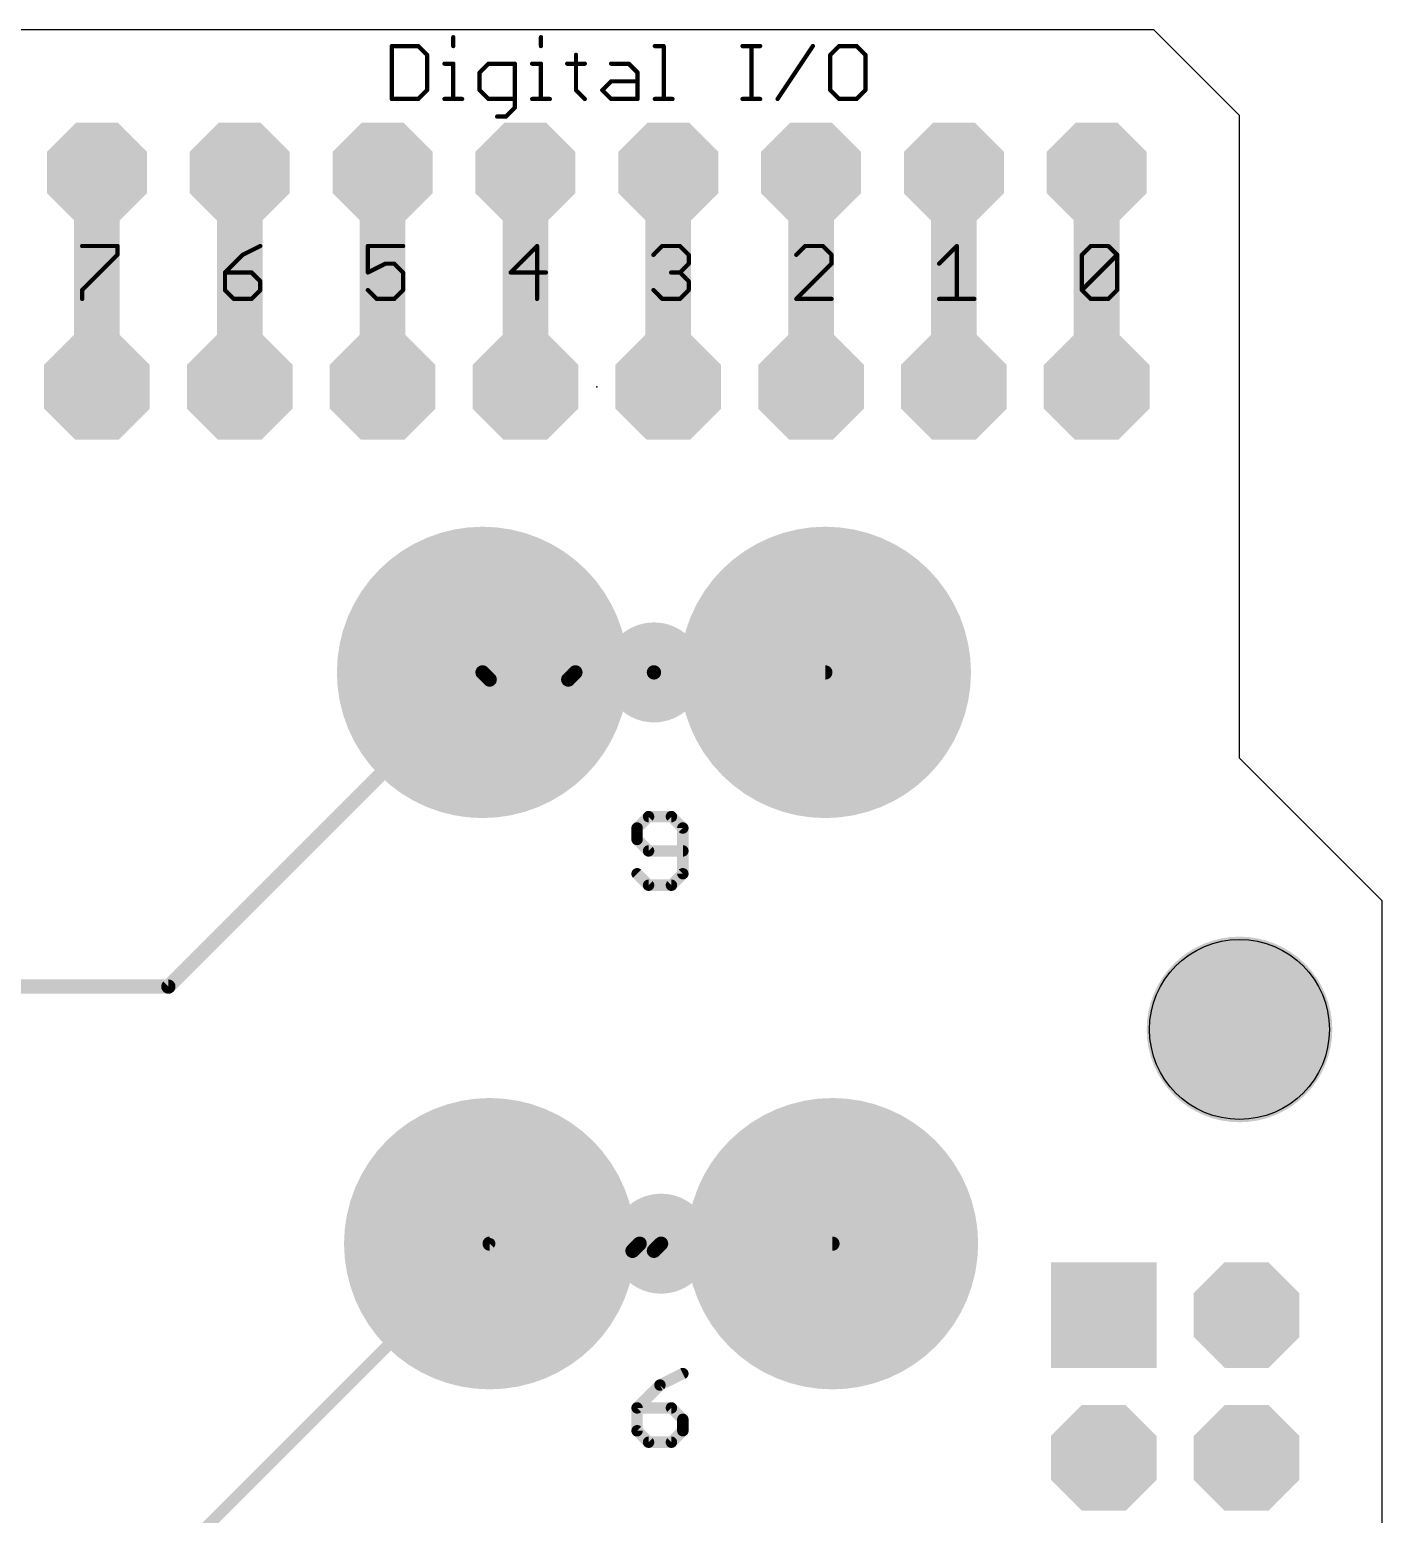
# Model space of a CAD drawing. Extents: x 0 to 68.6, y 0 to 53.3.
# Drawn here: x 44.52 to 68.58, y 26.94 to 53.34 of the extents above; entities that cross this region are included whole.
import ezdxf

# ---------------------------------------------------------------- set-up
doc = ezdxf.new("R2010")
doc.units = 0
for name, color, linetype in [('1', 12, 'CONTINUOUS'), ('17', 110, 'CONTINUOUS'), ('20', 53, 'CONTINUOUS'), ('21', 40, 'CONTINUOUS'), ('23', 53, 'CONTINUOUS'), ('29', 253, 'CONTINUOUS')]:
    doc.layers.add(name, color=color, linetype=linetype)

# ---------------------------------------------------------------- blocks, each defined once
blk = doc.blocks.new('ROUNDP')
at = {"const_width": 0.5}
blk.add_lwpolyline([(0, -0.25, 1), (0, 0.25, 1), (0, -0.25)], format="xyb", dxfattribs=at)
blk = doc.blocks.new('OCTAGONP')
at = {"const_width": 0.5}
blk.add_lwpolyline([(-0.25, -0.1036), (-0.25, 0.1036), (-0.1036, 0.25), (0.1036, 0.25), (0.25, 0.1036), (0.25, -0.1036), (0.1036, -0.25), (-0.1036, -0.25), (-0.25, -0.1036), (-0.25, 0.1036)], dxfattribs=at)
blk = doc.blocks.new('SQUAREP')
blk.add_solid([(-0.5, -0.5), (0.5, -0.5), (-0.5, 0.5), (0.5, 0.5)])

msp = doc.modelspace()

# ---------------------------------------------------------------- linework, layer by layer
at = {"layer": '1'}
for points, const_width in [([(45.72, 46.99), (45.72, 50.8)], 0.8128), ([(48.26, 50.8), (48.26, 46.99)], 0.8128), ([(50.8, 50.8), (50.8, 46.99)], 0.8128), ([(53.34, 46.99), (53.34, 50.8)], 0.8128), ([(55.88, 50.8), (55.88, 46.99)], 0.8128), ([(58.42, 50.8), (58.42, 46.99)], 0.8128), ([(60.96, 50.8), (60.96, 46.99)], 0.8128), ([(63.5, 50.8), (63.5, 46.99)], 0.8128), ([(46.99, 36.322), (52.578, 41.91)], 0.254), ([(52.705, 41.783), (52.578, 41.91)], 0.254), ([(54.229, 41.91), (54.102, 41.783)], 0.254), ([(55.626, 41.91), (54.229, 41.91)], 0.254), ([(55.626, 41.91), (58.674, 41.91)], 0.254), ([(54.102, 41.783), (52.705, 41.783)], 0.254), ([(16.383, 36.322), (46.99, 36.322)], 0.254), ([(46.736, 25.781), (52.705, 31.75)], 0.2032), ([(55.753, 31.75), (52.705, 31.75)], 0.254), ([(55.372, 31.75), (55.245, 31.623)], 0.254), ([(55.245, 31.623), (55.626, 31.623)], 0.254), ([(55.753, 31.75), (55.372, 31.75)], 0.254), ([(55.626, 31.623), (55.753, 31.75)], 0.254), ([(58.801, 31.75), (55.753, 31.75)], 0.254)]:
    msp.add_lwpolyline(points, dxfattribs=dict(at, const_width=const_width))
for points, const_width in [([(45.9232, 50.8, 1), (45.5168, 50.8)], 0.4064), ([(48.4632, 50.8, 1), (48.0568, 50.8)], 0.4064), ([(51.0032, 50.8, 1), (50.5968, 50.8)], 0.4064), ([(53.5432, 50.8, 1), (53.1368, 50.8)], 0.4064), ([(56.0832, 50.8, 1), (55.6768, 50.8)], 0.4064), ([(58.6232, 50.8, 1), (58.2168, 50.8)], 0.4064), ([(61.1632, 50.8, 1), (60.7568, 50.8)], 0.4064), ([(63.7032, 50.8, 1), (63.2968, 50.8)], 0.4064), ([(45.5168, 46.99, 1), (45.9232, 46.99)], 0.4064), ([(48.0568, 46.99, 1), (48.4632, 46.99)], 0.4064), ([(50.5968, 46.99, 1), (51.0032, 46.99)], 0.4064), ([(53.1368, 46.99, 1), (53.5432, 46.99)], 0.4064), ([(55.6768, 46.99, 1), (56.0832, 46.99)], 0.4064), ([(58.2168, 46.99, 1), (58.6232, 46.99)], 0.4064), ([(60.7568, 46.99, 1), (61.1632, 46.99)], 0.4064), ([(63.2968, 46.99, 1), (63.7032, 46.99)], 0.4064), ([(52.6229, 41.9549, 1), (52.5331, 41.8651)], 0.127), ([(52.6229, 41.8651, 1), (52.5331, 41.9549)], 0.127), ([(54.229, 41.9735, 1), (54.229, 41.8465)], 0.127), ([(54.2739, 41.8651, 1), (54.1841, 41.9549)], 0.127), ([(55.626, 41.9735, 1), (55.626, 41.8465)], 0.127), ([(55.626, 41.8465, 1), (55.626, 41.9735)], 0.127), ([(58.674, 41.8465, 1), (58.674, 41.9735)], 0.127), ([(52.705, 41.8465, 1), (52.705, 41.7195)], 0.127), ([(52.6601, 41.7381, 1), (52.7499, 41.8279)], 0.127), ([(54.0571, 41.8279, 1), (54.1469, 41.7381)], 0.127), ([(54.102, 41.7195, 1), (54.102, 41.8465)], 0.127), ([(46.99, 36.2585, 1), (46.99, 36.3855)], 0.127), ([(46.9451, 36.3669, 1), (47.0349, 36.2771)], 0.127), ([(52.705, 31.8135, 1), (52.705, 31.6865)], 0.127), ([(52.7409, 31.7141, 1), (52.6691, 31.7859)], 0.1016), ([(55.245, 31.6865, 1), (55.245, 31.5595)], 0.127), ([(55.2001, 31.6679, 1), (55.2899, 31.5781)], 0.127), ([(55.372, 31.8135, 1), (55.372, 31.6865)], 0.127), ([(55.4169, 31.7051, 1), (55.3271, 31.7949)], 0.127), ([(55.5811, 31.6679, 1), (55.6709, 31.5781)], 0.127), ([(55.626, 31.5595, 1), (55.626, 31.6865)], 0.127), ([(55.753, 31.8135, 1), (55.753, 31.6865)], 0.127), ([(55.7979, 31.7051, 1), (55.7081, 31.7949)], 0.127), ([(55.753, 31.6865, 1), (55.753, 31.8135)], 0.127), ([(55.753, 31.6865, 1), (55.753, 31.8135)], 0.127), ([(58.801, 31.6865, 1), (58.801, 31.8135)], 0.127)]:
    msp.add_lwpolyline(points, format="xyb", dxfattribs=dict(at, const_width=const_width))
at = {"layer": '20'}
for p, q in [((64.516, 53.34), (0, 53.34)), ((66.04, 51.816), (64.516, 53.34)), ((66.04, 40.386), (66.04, 51.816)), ((68.58, 37.846), (66.04, 40.386)), ((68.58, 5.08), (68.58, 37.846))]:
    msp.add_line(p, q, dxfattribs=at)
msp.add_circle((66.04, 35.56), 1.6, dxfattribs=at)
at = {"layer": '21'}
for points, const_width in [([(50.9841, 53.0487, 1), (50.946, 53.0487)], 0.0381), ([(50.9651, 53.0678, 1), (50.9651, 53.0297)], 0.0381), ([(51.4489, 53.0622, 1), (51.4219, 53.0352)], 0.0381), ([(51.4354, 53.0297, 1), (51.4354, 53.0678)], 0.0381), ([(52.0764, 53.2055, 1), (52.0383, 53.2055)], 0.0381), ([(53.6356, 53.2055, 1), (53.5975, 53.2055)], 0.0381), ([(55.6427, 53.0678, 1), (55.6427, 53.0297)], 0.0381), ([(55.8185, 53.0487, 1), (55.7804, 53.0487)], 0.0381), ([(55.7995, 53.0297, 1), (55.7995, 53.0678)], 0.0381), ([(57.2019, 53.0678, 1), (57.2019, 53.0297)], 0.0381), ([(57.3777, 53.0487, 1), (57.3396, 53.0487)], 0.0381), ([(57.5154, 53.0297, 1), (57.5154, 53.0678)], 0.0381), ([(58.4685, 53.0381, 1), (58.4368, 53.0593)], 0.0381), ([(58.9179, 53.0678, 1), (58.9179, 53.0297)], 0.0381), ([(58.9313, 53.0352, 1), (58.9044, 53.0622)], 0.0381), ([(59.2449, 53.0622, 1), (59.2179, 53.0352)], 0.0381), ([(59.2314, 53.0297, 1), (59.2314, 53.0678)], 0.0381), ([(51.6112, 52.8919, 1), (51.5731, 52.8919)], 0.0381), ([(51.5787, 52.8785, 1), (51.6056, 52.9054)], 0.0381), ([(52.0383, 53.0487, 1), (52.0764, 53.0487)], 0.0381), ([(53.5975, 53.0487, 1), (53.6356, 53.0487)], 0.0381), ([(54.2593, 52.8919, 1), (54.2212, 52.8919)], 0.0381), ([(58.7801, 52.8919, 1), (58.742, 52.8919)], 0.0381), ([(58.7476, 52.9054, 1), (58.7746, 52.8785)], 0.0381), ([(59.4072, 52.8919, 1), (59.3691, 52.8919)], 0.0381), ([(59.3747, 52.8785, 1), (59.4016, 52.9054)], 0.0381), ([(51.9006, 52.7542, 1), (51.9006, 52.7161)], 0.0381), ([(52.0764, 52.7352, 1), (52.0383, 52.7352)], 0.0381), ([(52.0574, 52.7161, 1), (52.0574, 52.7542)], 0.0381), ([(52.5433, 52.5784, 1), (52.5052, 52.5784)], 0.0381), ([(52.5108, 52.5919, 1), (52.5378, 52.5649)], 0.0381), ([(52.6811, 52.7542, 1), (52.6811, 52.7161)], 0.0381), ([(52.6945, 52.7217, 1), (52.6676, 52.7486)], 0.0381), ([(53.1704, 52.7352, 1), (53.1323, 52.7352)], 0.0381), ([(53.1514, 52.7161, 1), (53.1514, 52.7542)], 0.0381), ([(53.4598, 52.7542, 1), (53.4598, 52.7161)], 0.0381), ([(53.6356, 52.7352, 1), (53.5975, 52.7352)], 0.0381), ([(53.6166, 52.7161, 1), (53.6166, 52.7542)], 0.0381), ([(54.0835, 52.7542, 1), (54.0835, 52.7161)], 0.0381), ([(54.397, 52.7161, 1), (54.397, 52.7542)], 0.0381), ([(54.8639, 52.7542, 1), (54.8639, 52.7161)], 0.0381), ([(55.1909, 52.7486, 1), (55.164, 52.7217)], 0.0381), ([(55.1775, 52.7161, 1), (55.1775, 52.7542)], 0.0381), ([(55.3533, 52.5784, 1), (55.3152, 52.5784)], 0.0381), ([(55.3208, 52.5649, 1), (55.3477, 52.5919)], 0.0381), ([(51.5731, 52.2649, 1), (51.6112, 52.2649)], 0.0381), ([(51.6056, 52.2514, 1), (51.5787, 52.2783)], 0.0381), ([(52.5378, 52.2783, 1), (52.5108, 52.2514)], 0.0381), ([(52.5052, 52.2649, 1), (52.5433, 52.2649)], 0.0381), ([(54.2537, 52.2783, 1), (54.2268, 52.2514)], 0.0381), ([(54.2212, 52.2649, 1), (54.2593, 52.2649)], 0.0381), ([(54.7206, 52.2783, 1), (54.6937, 52.2514)], 0.0381), ([(54.6937, 52.2783, 1), (54.7206, 52.2514)], 0.0381), ([(54.8639, 52.4407, 1), (54.8639, 52.4026)], 0.0381), ([(54.8774, 52.4082, 1), (54.8505, 52.4351)], 0.0381), ([(55.3342, 52.4026, 1), (55.3342, 52.4407)], 0.0381), ([(58.742, 52.2649, 1), (58.7801, 52.2649)], 0.0381), ([(58.7746, 52.2783, 1), (58.7476, 52.2514)], 0.0381), ([(59.3691, 52.2649, 1), (59.4072, 52.2649)], 0.0381), ([(59.4016, 52.2514, 1), (59.3747, 52.2783)], 0.0381), ([(50.946, 52.1081, 1), (50.9841, 52.1081)], 0.0381), ([(50.9651, 52.1272, 1), (50.9651, 52.0891)], 0.0381), ([(51.4219, 52.1216, 1), (51.4489, 52.0946)], 0.0381), ([(51.4354, 52.0891, 1), (51.4354, 52.1272)], 0.0381), ([(51.9006, 52.1272, 1), (51.9006, 52.0891)], 0.0381), ([(52.0383, 52.1081, 1), (52.0764, 52.1081)], 0.0381), ([(52.2142, 52.0891, 1), (52.2142, 52.1272)], 0.0381), ([(52.6811, 52.1272, 1), (52.6811, 52.0891)], 0.0381), ([(52.6676, 52.0946, 1), (52.6945, 52.1216)], 0.0381), ([(53.1514, 52.0891, 1), (53.1514, 52.1272)], 0.0381), ([(53.4598, 52.1272, 1), (53.4598, 52.0891)], 0.0381), ([(53.5975, 52.1081, 1), (53.6356, 52.1081)], 0.0381), ([(53.7734, 52.0891, 1), (53.7734, 52.1272)], 0.0381), ([(54.3836, 52.0946, 1), (54.4105, 52.1216)], 0.0381), ([(54.8639, 52.1272, 1), (54.8639, 52.0891)], 0.0381), ([(54.8505, 52.0946, 1), (54.8774, 52.1216)], 0.0381), ([(55.3152, 52.1081, 1), (55.3533, 52.1081)], 0.0381), ([(55.3342, 52.0891, 1), (55.3342, 52.1272)], 0.0381), ([(55.6427, 52.1272, 1), (55.6427, 52.0891)], 0.0381), ([(55.7804, 52.1081, 1), (55.8185, 52.1081)], 0.0381), ([(55.9562, 52.0891, 1), (55.9562, 52.1272)], 0.0381), ([(57.2019, 52.1272, 1), (57.2019, 52.0891)], 0.0381), ([(57.3396, 52.1081, 1), (57.3777, 52.1081)], 0.0381), ([(57.5154, 52.0891, 1), (57.5154, 52.1272)], 0.0381), ([(57.8097, 52.1187, 1), (57.8414, 52.0975)], 0.0381), ([(58.9179, 52.1272, 1), (58.9179, 52.0891)], 0.0381), ([(58.9044, 52.0946, 1), (58.9313, 52.1216)], 0.0381), ([(59.2179, 52.1216, 1), (59.2449, 52.0946)], 0.0381), ([(59.2314, 52.0891, 1), (59.2314, 52.1272)], 0.0381), ([(52.8378, 51.8136, 1), (52.8378, 51.7755)], 0.0381), ([(52.9811, 51.808, 1), (53.0081, 51.7811)], 0.0381), ([(52.9946, 51.7755, 1), (52.9946, 51.8136)], 0.0381), ([(53.1323, 51.9513, 1), (53.1704, 51.9513)], 0.0381), ([(53.1648, 51.9379, 1), (53.1379, 51.9648)], 0.0381), ([(45.4576, 49.5118, 1), (45.4576, 49.4737)], 0.0381), ([(46.1037, 49.4927, 1), (46.0656, 49.4927)], 0.0381), ([(46.0981, 49.3225, 1), (46.0712, 49.3494)], 0.0381), ([(46.0847, 49.4737, 1), (46.0847, 49.5118)], 0.0381), ([(48.3246, 49.3225, 1), (48.2976, 49.3494)], 0.0381), ([(48.6332, 49.4757, 1), (48.6161, 49.5097)], 0.0381), ([(50.5376, 49.5118, 1), (50.5376, 49.4737)], 0.0381), ([(50.5566, 49.4927, 1), (50.5185, 49.4927)], 0.0381), ([(51.1647, 49.4737, 1), (51.1647, 49.5118)], 0.0381), ([(53.5669, 49.4927, 1), (53.5288, 49.4927)], 0.0381), ([(53.5614, 49.4792, 1), (53.5344, 49.5062)], 0.0381), ([(55.7743, 49.5118, 1), (55.7743, 49.4737)], 0.0381), ([(55.7878, 49.4792, 1), (55.7609, 49.5062)], 0.0381), ([(56.1014, 49.5062, 1), (56.0744, 49.4792)], 0.0381), ([(56.0879, 49.4737, 1), (56.0879, 49.5118)], 0.0381), ([(56.2637, 49.3359, 1), (56.2256, 49.3359)], 0.0381), ([(58.3143, 49.5118, 1), (58.3143, 49.4737)], 0.0381), ([(58.3278, 49.4792, 1), (58.3009, 49.5062)], 0.0381), ([(58.6414, 49.5062, 1), (58.6144, 49.4792)], 0.0381), ([(58.6279, 49.4737, 1), (58.6279, 49.5118)], 0.0381), ([(58.8037, 49.3359, 1), (58.7656, 49.3359)], 0.0381), ([(61.0302, 49.4927, 1), (60.9921, 49.4927)], 0.0381), ([(61.0246, 49.4792, 1), (60.9976, 49.5062)], 0.0381), ([(63.2566, 49.3359, 1), (63.2185, 49.3359)], 0.0381), ([(63.3943, 49.5118, 1), (63.3943, 49.4737)], 0.0381), ([(63.4078, 49.4792, 1), (63.3809, 49.5062)], 0.0381), ([(63.7214, 49.5062, 1), (63.6944, 49.4792)], 0.0381), ([(63.7079, 49.4737, 1), (63.7079, 49.5118)], 0.0381), ([(63.8837, 49.3359, 1), (63.8456, 49.3359)], 0.0381), ([(63.8781, 49.3225, 1), (63.8512, 49.3494)], 0.0381), ([(46.0656, 49.3359, 1), (46.1037, 49.3359)], 0.0381), ([(48.3026, 49.353, 1), (48.3196, 49.3189)], 0.0381), ([(50.8511, 49.1982, 1), (50.8511, 49.1601)], 0.0381), ([(50.8596, 49.1621, 1), (50.8426, 49.1962)], 0.0381), ([(51.0214, 49.1926, 1), (50.9944, 49.1657)], 0.0381), ([(51.0079, 49.1601, 1), (51.0079, 49.1982)], 0.0381), ([(55.6041, 49.3494, 1), (55.6311, 49.3225)], 0.0381), ([(56.2256, 49.1792, 1), (56.2637, 49.1792)], 0.0381), ([(56.2312, 49.3225, 1), (56.2581, 49.3494)], 0.0381), ([(56.2581, 49.1657, 1), (56.2312, 49.1926)], 0.0381), ([(58.1441, 49.3494, 1), (58.1711, 49.3225)], 0.0381), ([(58.7656, 49.1792, 1), (58.8037, 49.1792)], 0.0381), ([(58.7712, 49.3225, 1), (58.7981, 49.3494)], 0.0381), ([(58.7981, 49.1657, 1), (58.7712, 49.1926)], 0.0381), ([(60.6841, 49.1926, 1), (60.7111, 49.1657)], 0.0381), ([(63.2241, 49.3494, 1), (63.2511, 49.3225)], 0.0381), ([(63.8512, 49.3225, 1), (63.8781, 49.3494)], 0.0381), ([(48.0166, 49.0224, 1), (47.9785, 49.0224)], 0.0381), ([(47.9976, 49.0415, 1), (47.9976, 49.0034)], 0.0381), ([(47.9841, 49.0359, 1), (48.0111, 49.0089)], 0.0381), ([(48.4814, 49.0359, 1), (48.4544, 49.0089)], 0.0381), ([(48.4679, 49.0034, 1), (48.4679, 49.0415)], 0.0381), ([(48.6437, 48.8656, 1), (48.6056, 48.8656)], 0.0381), ([(48.6112, 48.8522, 1), (48.6381, 48.8791)], 0.0381), ([(50.5291, 49.0394, 1), (50.5461, 49.0054)], 0.0381), ([(50.5185, 49.0224, 1), (50.5566, 49.0224)], 0.0381), ([(51.1837, 49.0224, 1), (51.1456, 49.0224)], 0.0381), ([(51.1512, 49.0089, 1), (51.1781, 49.0359)], 0.0381), ([(53.0776, 49.0415, 1), (53.0776, 49.0034)], 0.0381), ([(53.0641, 49.0359, 1), (53.0911, 49.0089)], 0.0381), ([(53.7047, 49.0034, 1), (53.7047, 49.0415)], 0.0381), ([(55.9311, 49.0415, 1), (55.9311, 49.0034)], 0.0381), ([(56.1014, 49.0359, 1), (56.0744, 49.0089)], 0.0381), ([(56.0744, 49.0359, 1), (56.1014, 49.0089)], 0.0381), ([(56.0879, 49.0034, 1), (56.0879, 49.0415)], 0.0381), ([(56.2637, 48.8656, 1), (56.2256, 48.8656)], 0.0381), ([(56.2312, 48.8522, 1), (56.2581, 48.8791)], 0.0381), ([(45.4766, 48.7089, 1), (45.4385, 48.7089)], 0.0381), ([(45.4441, 48.7223, 1), (45.4711, 48.6954)], 0.0381), ([(47.9785, 48.7089, 1), (48.0166, 48.7089)], 0.0381), ([(48.0111, 48.7223, 1), (47.9841, 48.6954)], 0.0381), ([(48.1543, 48.5712, 1), (48.1543, 48.5331)], 0.0381), ([(48.1409, 48.5386, 1), (48.1678, 48.5656)], 0.0381), ([(48.4544, 48.5656, 1), (48.4814, 48.5386)], 0.0381), ([(48.4679, 48.5331, 1), (48.4679, 48.5712)], 0.0381), ([(48.6056, 48.7089, 1), (48.6437, 48.7089)], 0.0381), ([(48.6381, 48.6954, 1), (48.6112, 48.7223)], 0.0381), ([(50.5511, 48.7223, 1), (50.5241, 48.6954)], 0.0381), ([(50.6943, 48.5712, 1), (50.6943, 48.5331)], 0.0381), ([(50.6809, 48.5386, 1), (50.7078, 48.5656)], 0.0381), ([(50.9944, 48.5656, 1), (51.0214, 48.5386)], 0.0381), ([(51.0079, 48.5331, 1), (51.0079, 48.5712)], 0.0381), ([(51.1456, 48.7089, 1), (51.1837, 48.7089)], 0.0381), ([(51.1781, 48.6954, 1), (51.1512, 48.7223)], 0.0381), ([(55.6311, 48.7223, 1), (55.6041, 48.6954)], 0.0381), ([(55.7743, 48.5712, 1), (55.7743, 48.5331)], 0.0381), ([(55.7609, 48.5386, 1), (55.7878, 48.5656)], 0.0381), ([(56.0744, 48.5656, 1), (56.1014, 48.5386)], 0.0381), ([(56.0879, 48.5331, 1), (56.0879, 48.5712)], 0.0381), ([(56.2256, 48.7089, 1), (56.2637, 48.7089)], 0.0381), ([(56.2581, 48.6954, 1), (56.2312, 48.7223)], 0.0381), ([(58.1576, 48.5712, 1), (58.1576, 48.5331)], 0.0381), ([(58.1441, 48.5656, 1), (58.1711, 48.5386)], 0.0381), ([(58.7847, 48.5331, 1), (58.7847, 48.5712)], 0.0381), ([(60.6976, 48.5712, 1), (60.6976, 48.5331)], 0.0381), ([(61.3247, 48.5331, 1), (61.3247, 48.5712)], 0.0381), ([(63.2185, 48.7089, 1), (63.2566, 48.7089)], 0.0381), ([(63.2511, 48.7223, 1), (63.2241, 48.6954)], 0.0381), ([(63.2241, 48.7223, 1), (63.2511, 48.6954)], 0.0381), ([(63.3943, 48.5712, 1), (63.3943, 48.5331)], 0.0381), ([(63.3809, 48.5386, 1), (63.4078, 48.5656)], 0.0381), ([(63.6944, 48.5656, 1), (63.7214, 48.5386)], 0.0381), ([(63.7079, 48.5331, 1), (63.7079, 48.5712)], 0.0381), ([(63.8456, 48.7089, 1), (63.8837, 48.7089)], 0.0381), ([(63.8781, 48.6954, 1), (63.8512, 48.7223)], 0.0381), ([(45.4385, 48.5521, 1), (45.4766, 48.5521)], 0.0381), ([(53.5288, 48.5521, 1), (53.5669, 48.5521)], 0.0381), ([(60.9921, 48.5521, 1), (61.0302, 48.5521)], 0.0381), ([(55.5301, 39.3964, 1), (55.5301, 39.2948)], 0.1016), ([(55.566, 39.3097, 1), (55.4942, 39.3816)], 0.1016), ([(55.9728, 39.3816, 1), (55.9009, 39.3097)], 0.1016), ([(55.9369, 39.2948, 1), (55.9369, 39.3964)], 0.1016), ([(55.3775, 39.1423, 1), (55.2759, 39.1423)], 0.1016), ([(55.2908, 39.1782, 1), (55.3627, 39.1063)], 0.1016), ([(56.191, 39.1423, 1), (56.0894, 39.1423)], 0.1016), ([(56.1043, 39.1063, 1), (56.1762, 39.1782)], 0.1016), ([(55.3627, 38.9748, 1), (55.2908, 38.903)], 0.1016), ([(55.2759, 38.9389, 1), (55.3775, 38.9389)], 0.1016), ([(55.5301, 38.7863, 1), (55.5301, 38.6847)], 0.1016), ([(55.4942, 38.6996, 1), (55.566, 38.7714)], 0.1016), ([(56.1402, 38.6847, 1), (56.1402, 38.7863)], 0.1016), ([(55.3627, 38.3647, 1), (55.2908, 38.2929)], 0.1016), ([(56.0894, 38.3288, 1), (56.191, 38.3288)], 0.1016), ([(56.1762, 38.2929, 1), (56.1043, 38.3647)], 0.1016), ([(55.5301, 38.1762, 1), (55.5301, 38.0746)], 0.1016), ([(55.4942, 38.0895, 1), (55.566, 38.1613)], 0.1016), ([(55.9009, 38.1613, 1), (55.9728, 38.0895)], 0.1016), ([(55.9369, 38.0746, 1), (55.9369, 38.1762)], 0.1016), ([(55.7108, 29.2817, 1), (55.7562, 29.1908)], 0.1016), ([(55.7694, 29.2003, 1), (55.6976, 29.2722)], 0.1016), ([(56.1629, 29.3942, 1), (56.1175, 29.4851)], 0.1016), ([(55.3775, 28.8295, 1), (55.2759, 28.8295)], 0.1016), ([(55.3267, 28.8803, 1), (55.3267, 28.7787)], 0.1016), ([(55.2908, 28.8654, 1), (55.3627, 28.7936)], 0.1016), ([(55.9728, 28.8654, 1), (55.9009, 28.7936)], 0.1016), ([(55.9369, 28.7787, 1), (55.9369, 28.8803)], 0.1016), ([(55.3627, 28.4587, 1), (55.2908, 28.3869)], 0.1016), ([(56.191, 28.6261, 1), (56.0894, 28.6261)], 0.1016), ([(56.1043, 28.5902, 1), (56.1762, 28.6621)], 0.1016), ([(56.1762, 28.3869, 1), (56.1043, 28.4587)], 0.1016), ([(55.2759, 28.4228, 1), (55.3775, 28.4228)], 0.1016), ([(55.5301, 28.2702, 1), (55.5301, 28.1686)], 0.1016), ([(55.4942, 28.1835, 1), (55.566, 28.2553)], 0.1016), ([(55.9009, 28.2553, 1), (55.9728, 28.1835)], 0.1016), ([(55.9369, 28.1686, 1), (55.9369, 28.2702)], 0.1016), ([(56.0894, 28.4228, 1), (56.191, 28.4228)], 0.1016)]:
    msp.add_lwpolyline(points, format="xyb", dxfattribs=dict(at, const_width=const_width))
for points, const_width in [([(50.9651, 53.0487), (50.9651, 52.1081)], 0.0762), ([(51.4354, 53.0487), (50.9651, 53.0487)], 0.0762), ([(51.5922, 52.8919), (51.4354, 53.0487)], 0.0762), ([(52.0574, 53.2055), (52.0574, 53.0487)], 0.0762), ([(53.6166, 53.2055), (53.6166, 53.0487)], 0.0762), ([(55.6427, 53.0487), (55.7995, 53.0487)], 0.0762), ([(55.7995, 53.0487), (55.7995, 52.1081)], 0.0762), ([(57.2019, 53.0487), (57.5154, 53.0487)], 0.0762), ([(57.3587, 52.1081), (57.3587, 53.0487)], 0.0762), ([(57.8256, 52.1081), (58.4526, 53.0487)], 0.0762), ([(58.9179, 53.0487), (58.7611, 52.8919)], 0.0762), ([(59.2314, 53.0487), (58.9179, 53.0487)], 0.0762), ([(59.3882, 52.8919), (59.2314, 53.0487)], 0.0762), ([(51.5922, 52.2649), (51.5922, 52.8919)], 0.0762), ([(54.2403, 52.8919), (54.2403, 52.2649)], 0.0762), ([(58.7611, 52.8919), (58.7611, 52.2649)], 0.0762), ([(59.3882, 52.2649), (59.3882, 52.8919)], 0.0762), ([(51.9006, 52.7352), (52.0574, 52.7352)], 0.0762), ([(52.0574, 52.7352), (52.0574, 52.1081)], 0.0762), ([(52.6811, 52.7352), (52.5243, 52.5784)], 0.0762), ([(52.5243, 52.5784), (52.5243, 52.2649)], 0.0762), ([(53.1514, 52.7352), (52.6811, 52.7352)], 0.0762), ([(53.1514, 51.9513), (53.1514, 52.7352)], 0.0762), ([(53.4598, 52.7352), (53.6166, 52.7352)], 0.0762), ([(53.6166, 52.7352), (53.6166, 52.1081)], 0.0762), ([(54.0835, 52.7352), (54.397, 52.7352)], 0.0762), ([(54.8639, 52.7352), (55.1775, 52.7352)], 0.0762), ([(55.1775, 52.7352), (55.3342, 52.5784)], 0.0762), ([(55.3342, 52.5784), (55.3342, 52.1081)], 0.0762), ([(51.4354, 52.1081), (51.5922, 52.2649)], 0.0762), ([(52.5243, 52.2649), (52.6811, 52.1081)], 0.0762), ([(54.2403, 52.2649), (54.397, 52.1081)], 0.0762), ([(54.7072, 52.2649), (54.8639, 52.4216)], 0.0762), ([(54.8639, 52.1081), (54.7072, 52.2649)], 0.0762), ([(54.8639, 52.4216), (55.3342, 52.4216)], 0.0762), ([(58.7611, 52.2649), (58.9179, 52.1081)], 0.0762), ([(59.2314, 52.1081), (59.3882, 52.2649)], 0.0762), ([(50.9651, 52.1081), (51.4354, 52.1081)], 0.0762), ([(51.9006, 52.1081), (52.2142, 52.1081)], 0.0762), ([(52.6811, 52.1081), (53.1514, 52.1081)], 0.0762), ([(53.4598, 52.1081), (53.7734, 52.1081)], 0.0762), ([(55.3342, 52.1081), (54.8639, 52.1081)], 0.0762), ([(55.6427, 52.1081), (55.9562, 52.1081)], 0.0762), ([(57.2019, 52.1081), (57.5154, 52.1081)], 0.0762), ([(58.9179, 52.1081), (59.2314, 52.1081)], 0.0762), ([(52.8378, 51.7946), (52.9946, 51.7946)], 0.0762), ([(52.9946, 51.7946), (53.1514, 51.9513)], 0.0762), ([(45.4576, 49.4927), (46.0847, 49.4927)], 0.0762), ([(46.0847, 49.3359), (45.4576, 48.7089)], 0.0762), ([(46.0847, 49.4927), (46.0847, 49.3359)], 0.0762), ([(48.3111, 49.3359), (47.9976, 49.0224)], 0.0762), ([(48.6247, 49.4927), (48.3111, 49.3359)], 0.0762), ([(51.1647, 49.4927), (50.5376, 49.4927)], 0.0762), ([(50.5376, 49.4927), (50.5376, 49.0224)], 0.0762), ([(53.5479, 49.4927), (53.0776, 49.0224)], 0.0762), ([(53.5479, 48.5521), (53.5479, 49.4927)], 0.0762), ([(55.6176, 49.3359), (55.7743, 49.4927)], 0.0762), ([(55.7743, 49.4927), (56.0879, 49.4927)], 0.0762), ([(56.0879, 49.4927), (56.2447, 49.3359)], 0.0762), ([(56.2447, 49.3359), (56.2447, 49.1792)], 0.0762), ([(58.3143, 49.4927), (58.1576, 49.3359)], 0.0762), ([(58.6279, 49.4927), (58.3143, 49.4927)], 0.0762), ([(58.7847, 49.3359), (58.6279, 49.4927)], 0.0762), ([(58.7847, 49.1792), (58.7847, 49.3359)], 0.0762), ([(60.6976, 49.1792), (61.0111, 49.4927)], 0.0762), ([(61.0111, 49.4927), (61.0111, 48.5521)], 0.0762), ([(63.2376, 49.3359), (63.3943, 49.4927)], 0.0762), ([(63.2376, 48.7089), (63.2376, 49.3359)], 0.0762), ([(63.2376, 48.7089), (63.8647, 49.3359)], 0.0762), ([(63.3943, 49.4927), (63.7079, 49.4927)], 0.0762), ([(63.7079, 49.4927), (63.8647, 49.3359)], 0.0762), ([(63.8647, 49.3359), (63.8647, 48.7089)], 0.0762), ([(50.5376, 49.0224), (50.8511, 49.1792)], 0.0762), ([(50.8511, 49.1792), (51.0079, 49.1792)], 0.0762), ([(51.0079, 49.1792), (51.1647, 49.0224)], 0.0762), ([(56.2447, 49.1792), (56.0879, 49.0224)], 0.0762), ([(58.1576, 48.5521), (58.7847, 49.1792)], 0.0762), ([(47.9976, 49.0224), (47.9976, 48.7089)], 0.0762), ([(48.4679, 49.0224), (47.9976, 49.0224)], 0.0762), ([(48.6247, 48.8656), (48.4679, 49.0224)], 0.0762), ([(48.6247, 48.7089), (48.6247, 48.8656)], 0.0762), ([(51.1647, 49.0224), (51.1647, 48.7089)], 0.0762), ([(53.0776, 49.0224), (53.7047, 49.0224)], 0.0762), ([(56.0879, 49.0224), (55.9311, 49.0224)], 0.0762), ([(56.0879, 49.0224), (56.2447, 48.8656)], 0.0762), ([(56.2447, 48.8656), (56.2447, 48.7089)], 0.0762), ([(45.4576, 48.7089), (45.4576, 48.5521)], 0.0762), ([(47.9976, 48.7089), (48.1543, 48.5521)], 0.0762), ([(48.1543, 48.5521), (48.4679, 48.5521)], 0.0762), ([(48.4679, 48.5521), (48.6247, 48.7089)], 0.0762), ([(50.6943, 48.5521), (50.5376, 48.7089)], 0.0762), ([(51.0079, 48.5521), (50.6943, 48.5521)], 0.0762), ([(51.1647, 48.7089), (51.0079, 48.5521)], 0.0762), ([(55.7743, 48.5521), (55.6176, 48.7089)], 0.0762), ([(56.0879, 48.5521), (55.7743, 48.5521)], 0.0762), ([(56.2447, 48.7089), (56.0879, 48.5521)], 0.0762), ([(58.7847, 48.5521), (58.1576, 48.5521)], 0.0762), ([(60.6976, 48.5521), (61.3247, 48.5521)], 0.0762), ([(63.3943, 48.5521), (63.2376, 48.7089)], 0.0762), ([(63.7079, 48.5521), (63.3943, 48.5521)], 0.0762), ([(63.8647, 48.7089), (63.7079, 48.5521)], 0.0762), ([(55.5301, 39.3456), (55.3267, 39.1423)], 0.2032), ([(55.9369, 39.3456), (55.5301, 39.3456)], 0.2032), ([(56.1402, 39.1423), (55.9369, 39.3456)], 0.2032), ([(55.3267, 39.1423), (55.3267, 38.9389)], 0.2032), ([(56.1402, 38.3288), (56.1402, 39.1423)], 0.2032), ([(55.3267, 38.9389), (55.5301, 38.7355)], 0.2032), ([(55.5301, 38.7355), (56.1402, 38.7355)], 0.2032), ([(55.3267, 38.3288), (55.5301, 38.1254)], 0.2032), ([(55.9369, 38.1254), (56.1402, 38.3288)], 0.2032), ([(55.5301, 38.1254), (55.9369, 38.1254)], 0.2032), ([(55.7335, 29.2363), (55.3267, 28.8295)], 0.2032), ([(56.1402, 29.4396), (55.7335, 29.2363)], 0.2032), ([(55.3267, 28.8295), (55.3267, 28.4228)], 0.2032), ([(55.9369, 28.8295), (55.3267, 28.8295)], 0.2032), ([(56.1402, 28.6261), (55.9369, 28.8295)], 0.2032), ([(55.3267, 28.4228), (55.5301, 28.2194)], 0.2032), ([(55.9369, 28.2194), (56.1402, 28.4228)], 0.2032), ([(56.1402, 28.4228), (56.1402, 28.6261)], 0.2032), ([(55.5301, 28.2194), (55.9369, 28.2194)], 0.2032)]:
    msp.add_lwpolyline(points, dxfattribs=dict(at, const_width=const_width))
at = {"layer": '23'}
for p in [(54.61, 46.99), (55.626, 41.91), (55.626, 41.91), (55.753, 31.75), (55.753, 31.75)]:
    msp.add_point(p, dxfattribs=at)
at = {"layer": '29', "const_width": 1.6508}
msp.add_lwpolyline([(66.04, 34.7346, 1), (66.04, 36.3854, 1), (66.04, 34.7346)], format="xyb", dxfattribs=at)

# ---------------------------------------------------------------- block references
at = {"layer": '17'}
for name, p, xscale, yscale in [('OCTAGONP', (45.72, 50.8), 1.6764, 1.6764), ('OCTAGONP', (45.72, 50.8), 1.6764, 1.6764), ('OCTAGONP', (48.26, 50.8), 1.6764, 1.6764), ('OCTAGONP', (48.26, 50.8), 1.6764, 1.6764), ('OCTAGONP', (50.8, 50.8), 1.6764, 1.6764), ('OCTAGONP', (50.8, 50.8), 1.6764, 1.6764), ('OCTAGONP', (53.34, 50.8), 1.6764, 1.6764), ('OCTAGONP', (53.34, 50.8), 1.6764, 1.6764), ('OCTAGONP', (55.88, 50.8), 1.6764, 1.6764), ('OCTAGONP', (55.88, 50.8), 1.6764, 1.6764), ('OCTAGONP', (58.42, 50.8), 1.6764, 1.6764), ('OCTAGONP', (58.42, 50.8), 1.6764, 1.6764), ('OCTAGONP', (60.96, 50.8), 1.6764, 1.6764), ('OCTAGONP', (60.96, 50.8), 1.6764, 1.6764), ('OCTAGONP', (63.5, 50.8), 1.6764, 1.6764), ('OCTAGONP', (63.5, 50.8), 1.6764, 1.6764), ('SQUAREP', (63.627, 30.48), 1.778, 1.778), ('SQUAREP', (63.627, 30.48), 1.778, 1.778), ('OCTAGONP', (66.167, 30.48), 1.778, 1.778), ('OCTAGONP', (66.167, 30.48), 1.778, 1.778), ('OCTAGONP', (63.627, 27.94), 1.778, 1.778), ('OCTAGONP', (63.627, 27.94), 1.778, 1.778), ('OCTAGONP', (66.167, 27.94), 1.778, 1.778), ('OCTAGONP', (66.167, 27.94), 1.778, 1.778)]:
    msp.add_blockref(name, p, dxfattribs=dict(at, xscale=xscale, yscale=yscale))
for name, p, xscale, yscale, rotation in [('OCTAGONP', (45.72, 46.99), 1.778, 1.778, 90), ('OCTAGONP', (45.72, 46.99), 1.778, 1.778, 90), ('OCTAGONP', (48.26, 46.99), 1.778, 1.778, 90), ('OCTAGONP', (48.26, 46.99), 1.778, 1.778, 90), ('OCTAGONP', (50.8, 46.99), 1.778, 1.778, 90), ('OCTAGONP', (50.8, 46.99), 1.778, 1.778, 90), ('OCTAGONP', (53.34, 46.99), 1.778, 1.778, 90), ('OCTAGONP', (53.34, 46.99), 1.778, 1.778, 90), ('OCTAGONP', (55.88, 46.99), 1.778, 1.778, 90), ('OCTAGONP', (55.88, 46.99), 1.778, 1.778, 90), ('OCTAGONP', (58.42, 46.99), 1.778, 1.778, 90), ('OCTAGONP', (58.42, 46.99), 1.778, 1.778, 90), ('OCTAGONP', (60.96, 46.99), 1.778, 1.778, 90), ('OCTAGONP', (60.96, 46.99), 1.778, 1.778, 90), ('OCTAGONP', (63.5, 46.99), 1.778, 1.778, 90), ('OCTAGONP', (63.5, 46.99), 1.778, 1.778, 90), ('ROUNDP', (52.578, 41.91), 5.08, 5.08, 90), ('ROUNDP', (52.578, 41.91), 5.08, 5.08, 90), ('ROUNDP', (58.674, 41.91), 5.08, 5.08, 90), ('ROUNDP', (58.674, 41.91), 5.08, 5.08, 90), ('ROUNDP', (55.626, 41.91), 1.6764, 1.6764, 180), ('ROUNDP', (55.626, 41.91), 1.6764, 1.6764, 180), ('ROUNDP', (52.705, 31.75), 5.08, 5.08, 90), ('ROUNDP', (52.705, 31.75), 5.08, 5.08, 90), ('ROUNDP', (58.801, 31.75), 5.08, 5.08, 90), ('ROUNDP', (58.801, 31.75), 5.08, 5.08, 90), ('ROUNDP', (55.753, 31.75), 1.6764, 1.6764, 180), ('ROUNDP', (55.753, 31.75), 1.6764, 1.6764, 180)]:
    msp.add_blockref(name, p, dxfattribs=dict(at, xscale=xscale, yscale=yscale, rotation=rotation))
at = {"layer": '29'}
for name, p, xscale, yscale in [('OCTAGONP', (45.72, 50.8), 1.778, 1.778), ('OCTAGONP', (48.26, 50.8), 1.778, 1.778), ('OCTAGONP', (50.8, 50.8), 1.778, 1.778), ('OCTAGONP', (53.34, 50.8), 1.778, 1.778), ('OCTAGONP', (55.88, 50.8), 1.778, 1.778), ('OCTAGONP', (58.42, 50.8), 1.778, 1.778), ('OCTAGONP', (60.96, 50.8), 1.778, 1.778), ('OCTAGONP', (63.5, 50.8), 1.778, 1.778), ('SQUAREP', (63.627, 30.48), 1.8796, 1.8796), ('OCTAGONP', (66.167, 30.48), 1.8796, 1.8796), ('OCTAGONP', (63.627, 27.94), 1.8796, 1.8796), ('OCTAGONP', (66.167, 27.94), 1.8796, 1.8796)]:
    msp.add_blockref(name, p, dxfattribs=dict(at, xscale=xscale, yscale=yscale))
for name, p, xscale, yscale, rotation in [('OCTAGONP', (45.72, 46.99), 1.8796, 1.8796, 90), ('OCTAGONP', (48.26, 46.99), 1.8796, 1.8796, 90), ('OCTAGONP', (50.8, 46.99), 1.8796, 1.8796, 90), ('OCTAGONP', (53.34, 46.99), 1.8796, 1.8796, 90), ('OCTAGONP', (55.88, 46.99), 1.8796, 1.8796, 90), ('OCTAGONP', (58.42, 46.99), 1.8796, 1.8796, 90), ('OCTAGONP', (60.96, 46.99), 1.8796, 1.8796, 90), ('OCTAGONP', (63.5, 46.99), 1.8796, 1.8796, 90), ('ROUNDP', (52.578, 41.91), 5.1816, 5.1816, 90), ('ROUNDP', (58.674, 41.91), 5.1816, 5.1816, 90), ('ROUNDP', (55.626, 41.91), 1.778, 1.778, 180), ('ROUNDP', (52.705, 31.75), 5.1816, 5.1816, 90), ('ROUNDP', (58.801, 31.75), 5.1816, 5.1816, 90), ('ROUNDP', (55.753, 31.75), 1.778, 1.778, 180)]:
    msp.add_blockref(name, p, dxfattribs=dict(at, xscale=xscale, yscale=yscale, rotation=rotation))

doc.saveas('drawing.dxf')
